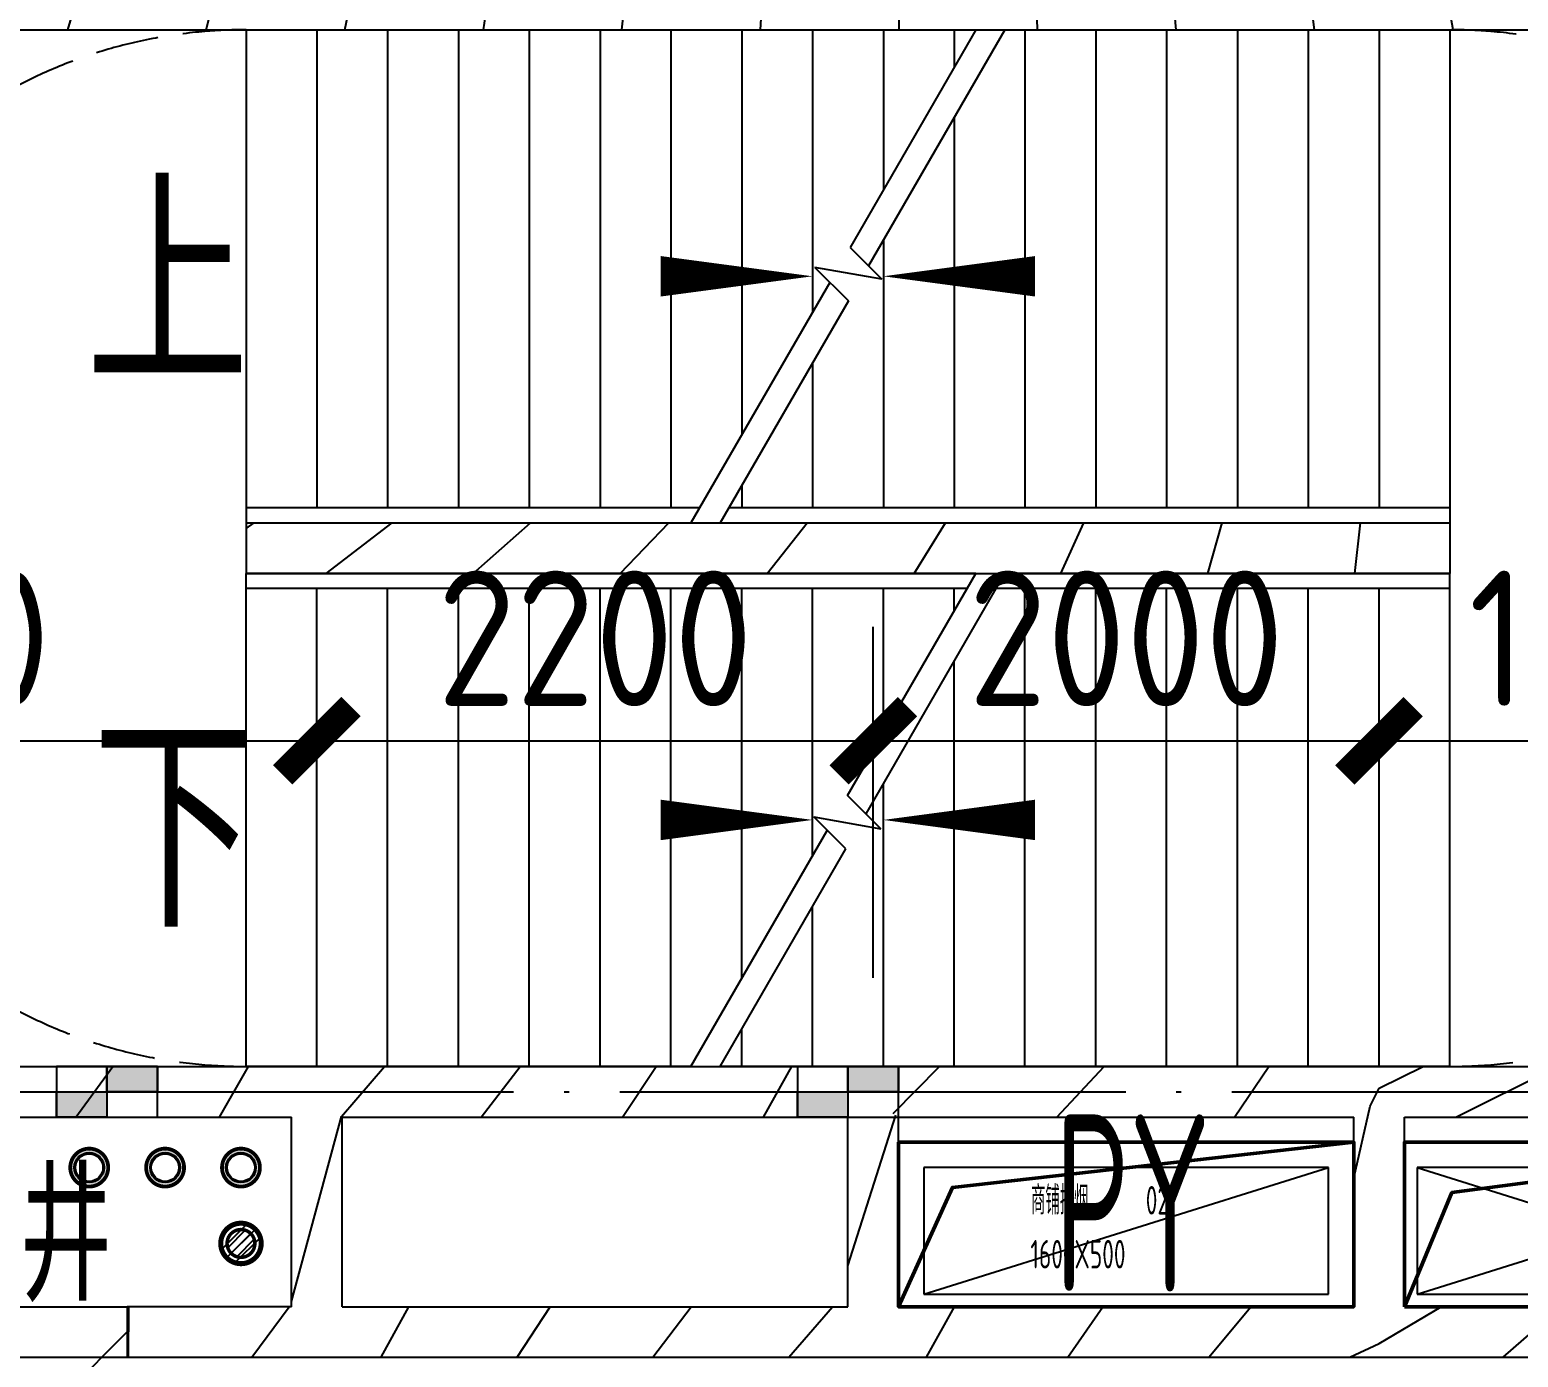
# Model space of a CAD drawing. Header units: inches. Extents: x 0 to 1813292486, y 0 to 3473589894.
# Drawn here: x 600583251 to 600589136, y 3473278568 to 3473283818 of the extents above; entities that cross this region are included whole.
import ezdxf
from ezdxf.enums import TextEntityAlignment as Align

# ---------------------------------------------------------------- set-up
doc = ezdxf.new("R2010")
doc.units = ezdxf.units.IN
doc.header["$LTSCALE"] = 1000
doc.header["$MEASUREMENT"] = 0
for name, pattern in [('AX-MALL-GIRD-200$0$DOTE', [2.4200000000000004, 2, -0.2, 0.02, -0.2]), ('AX-MALL-WALL-P02-QT$0$DASH', [0.35, 0.25, -0.1]), ('PX-MALL-P02-LG$0$DASHED', [0.75, 0.5, -0.25])]:
    doc.linetypes.add(name, pattern=pattern)
for name, color, linetype in [('A-Anno-Note', 241, 'Continuous'), ('AX-MALL-DIM-P02$0$A-Anno-Dims', 3, 'Continuous'), ('AX-MALL-DIM-P02$0$A-Detl-Thin', 131, 'Continuous'), ('AX-MALL-GIRD-200$0$A-Grid', 222, 'AX-MALL-GIRD-200$0$DOTE'), ('AX-MALL-P02-200$0$A-Anno-Note', 241, 'Continuous'), ('AX-MALL-WALL-P02$0$A-Anno-Note', 241, 'Continuous'), ('AX-MALL-WALL-P02-QT$0$A-Accs', 181, 'Continuous'), ('AX-MALL-WALL-P02-QT$0$A-Anno-Dims', 3, 'Continuous'), ('AX-MALL-WALL-P02-QT$0$A-Anno-Note', 241, 'Continuous'), ('AX-MALL-WALL-P02-QT$0$A-Detl-Patt', 8, 'Continuous'), ('AX-MALL-WALL-P02-QT$0$A-Detl-Thin', 131, 'Continuous'), ('AX-MALL-WALL-P02-QT$0$A-Strs', 151, 'Continuous'), ('AX-MALL-WALL-P02-QT$0$A-Wall', 2, 'Continuous'), ('AX-MALL-WALL-P02-QT$0$A-Wall-Patt', 13, 'Continuous'), ('AX-MALL-WALL-P02-QT$0$A-Wind', 4, 'Continuous'), ('AX-MALL-WORD-P02$0$A-Anno-Note', 241, 'Continuous'), ('AX-MALL-ZTKD-P02$0$A-Anno-Note', 241, 'Continuous'), ('MX-MALL-P02-LG$0$M-AC-DUCT-FLG', 40, 'Continuous'), ('MX-MALL-P02-LG$0$M-AC-DUCT-PAD', 70, 'Continuous'), ('MX-MALL-P02-LG$0$M-VT-DUCT-FLG', 40, 'Continuous'), ('MX-MALL-P02-LG$0$M-VT-DUCT-SED', 150, 'Continuous'), ('MX-MALL-P02-LG$0$M-VT-TEXT', 21, 'Continuous'), ('PX-MALL-P02-LG$0$P-Drain-Fldr', 4, 'Continuous'), ('PX-MALL-P02-LG$0$P-Drain-Fldr-ARCH', 161, 'Continuous'), ('PX-MALL-P02-LG$0$P-Drain-Fldr-W100', 4, 'Continuous'), ('PX-MALL-P02-LG$0$P-Drain-Fldr-W50', 4, 'Continuous'), ('PX-MALL-P02-LG$0$P-Pipe-Risr', 7, 'Continuous'), ('PX-MALL-P02-LG$0$P-Pipe-Risr-Arch', 6, 'Continuous'), ('PX-MALL-P02-LG$0$P-Pipe-Risr-W100', 6, 'Continuous'), ('PX-MALL-P02-LG$0$P-Pipe-Risr-W50', 6, 'Continuous'), ('PX-MALL-P02-LG$0$P-Sprl-Pipe', 151, 'Continuous'), ('PX-MALL-P02-LG$0$P-Wast-Pipe', 143, 'PX-MALL-P02-LG$0$DASHED'), ('PX-MALL-P02-LG$0$P-WatS-pipe', 61, 'Continuous'), ('SX-MALL-LT-TZ-2F(T)$0$SX-S1-TZ-(2F~3F)$0$TZ', 255, 'Continuous'), ('SX-MALL-LT-TZ-2F(T)$0$SX-S1-TZ-（-2F~-1F）$0$S-PATT-SOLD', 251, 'Continuous'), ('SX-MALL-NTKD-L-2F$0$S-HOLE', 5, 'Continuous'), ('SX-MALL-TZ-2F~3F$0$S-DIMS', 81, 'Continuous')]:
    doc.layers.add(name, color=color, linetype=linetype)
doc.styles.add('AX-MALL-DIM-P02$0$_TCH_DIM_T3', font='gbenor.shx')
doc.styles.add('AX-MALL-WALL-P02-QT$0$_TCH_DIM', font='gbenor.shx')
doc.styles.add('AX-MALL-WALL-P02-QT$0$STANDARD', font='gbenor.shx', dxfattribs={"bigfont": 'gbcbig.shx'})
doc.styles.add('AX-MALL-WORD-P02$0$STANDARD', font='gbenor.shx', dxfattribs={"bigfont": 'gbcbig.shx'})
doc.styles.add('MX-MALL-P02-LG$0$_THVAC_WIN', font='gbenor.shx', dxfattribs={"bigfont": 'gbcbig.shx'})
doc.styles.add('PX-MALL-P02-LG$0$jzfz', font='gbenor.shx', dxfattribs={"bigfont": 'gbcbig.shx'})
doc.dimstyles.new('AX-MALL-DIM-P02$0$_TCH_ARCH&&180', dxfattribs={"dimtxt": 535.5, "dimasz": 270, "dimexe": 450, "dimexo": 450, "dimgap": 137.25, "dimtad": 1, "dimdec": 0, "dimzin": 0, "dimdsep": 46, "dimtxsty": 'AX-MALL-DIM-P02$0$_TCH_DIM_T3', "dimblk": 'AX-MALL-DIM-P02$0$_ArchTick', "dimcen": 0.09, "dimclrt": 7, "dimazin": 2, "dimtfac": 1, "dimtdec": 0, "dimtix": 1, "dimtmove": 2, "dimatfit": 3, "dimfxl": 500, "dimtolj": 1, "dimtzin": 0, "dimarcsym": 0})
pattern_1 = [(45, (0, 359.0227), (-353.55353201463, 353.55353201463), [])]

# ---------------------------------------------------------------- blocks, each defined once
blk = doc.blocks.new('AX-MALL-WORD-P02')
at = {"layer": 'AX-MALL-WORD-P02$0$A-Anno-Note', "style": 'AX-MALL-WORD-P02$0$STANDARD'}
blk.add_text('水井', height=506.3829787234042, rotation=339.5681613092015, dxfattribs=at).set_placement((600409208.5740418, 3473133372.430335))
blk = doc.blocks.new('AX-MALL-GIRD-200')
at = {"layer": 'AX-MALL-GIRD-200$0$A-Grid'}
blk.add_line((600241980.060326, 3473196551.41375), (600599876.0644244, 3473063224.650467), dxfattribs=at)
blk = doc.blocks.new('MX-MALL-P02-LG')
at = {"layer": 'MX-MALL-P02-LG$0$M-AC-DUCT-FLG'}
for p, q in [((600414910.9020526, 3473131809.459827), (600416235.6966707, 3473130782.367222)), ((600414736.3556364, 3473131340.915754), (600416410.2430869, 3473131250.911295))]:
    blk.add_line(p, q, dxfattribs=at)
at = {"layer": 'MX-MALL-P02-LG$0$M-AC-DUCT-PAD'}
for p, q in [((600414910.9020526, 3473131809.459827), (600414736.3556364, 3473131340.915754)), ((600416410.2430869, 3473131250.911295), (600414910.9020526, 3473131809.459827)), ((600414736.3556364, 3473131340.915754), (600416235.6966707, 3473130782.367222))]:
    blk.add_line(p, q, dxfattribs=at)
at = {"layer": 'MX-MALL-P02-LG$0$M-VT-DUCT-FLG'}
blk.add_line((600412908.7889501, 3473132021.738174), (600414582.6764008, 3473131931.733715), dxfattribs=at)
at = {"layer": 'MX-MALL-P02-LG$0$M-VT-DUCT-SED'}
for p, q in [((600413083.3353664, 3473132490.282247), (600412908.7889501, 3473132021.738174)), ((600414582.6764008, 3473131931.733715), (600413083.3353664, 3473132490.282247)), ((600412908.7889501, 3473132021.738174), (600414408.1299845, 3473131463.189642)), ((600414408.1299845, 3473131463.189642), (600414582.6764008, 3473131931.733715))]:
    blk.add_line(p, q, dxfattribs=at)
at = {"layer": 'MX-MALL-P02-LG$0$M-VT-TEXT', "style": 'MX-MALL-P02-LG$0$_THVAC_WIN', "width": 0.7}
for s, p in [('商铺排烟', (600413415.5064702, 3473132168.439142, -17999.99999999999)), ('02', (600413840.6360799, 3473132010.065887, -17999.99999999999)), ('1600X500', (600413338.7910953, 3473131969.421042, -17999.99999999999))]:
    blk.add_text(s, height=112.6582278481012, rotation=339.5681612591187, dxfattribs=at).set_placement(p)
blk = doc.blocks.new('SX-MALL-LT-TZ-2F(T)$0$SX-S1-TZ-（-2F~-1F）$0$55')
at = {"layer": 'SX-MALL-LT-TZ-2F(T)$0$SX-S1-TZ-（-2F~-1F）$0$S-PATT-SOLD'}
h = blk.add_hatch(color=251, dxfattribs=at)
h.dxf.hatch_style = 1
h.paths.add_polyline_path([(-77686.27864599228, -69171.32194757462), (-77486.27864456177, -69171.3219474554), (-77486.27864456177, -69271.32194751501), (-77686.27864551544, -69271.32194757462)])
h = blk.add_hatch(color=251, dxfattribs=at)
h.dxf.hatch_style = 1
h.paths.add_polyline_path([(-77886.27864646912, -69271.32194751501), (-77686.2786450386, -69271.32194751501), (-77686.27864456177, -69371.3219473958), (-77886.27864551544, -69371.3219473958)])
for p, q in [((-77686.2786450386, -69171.32194757462), (-77686.27864456177, -69371.3219474554)), ((-77886.27864551544, -69271.32194751501), (-77486.27864456177, -69271.32194751501))]:
    blk.add_line(p, q)
for points in [[(-77886.27864408493, -69371.32194751501), (-77486.27864408493, -69371.3219474554), (-77486.27864408493, -69171.3219474554), (-77886.27864456177, -69171.32194757462)], [(-77686.27864599228, -69171.32194757462), (-77486.27864456177, -69171.3219474554), (-77486.27864456177, -69271.32194751501), (-77686.27864551544, -69271.32194757462)], [(-77886.27864646912, -69271.32194751501), (-77686.2786450386, -69271.32194751501), (-77686.27864456177, -69371.3219473958), (-77886.27864551544, -69371.3219473958)]]:
    blk.add_lwpolyline(points, close=True)
blk = doc.blocks.new('SX-MALL-LT-TZ-2F(T)')
at = {"layer": 'SX-MALL-LT-TZ-2F(T)$0$SX-S1-TZ-(2F~3F)$0$TZ', "rotation": 339.5681613221936}
for p in [(600507141.977019, 3473171692.702892), (600509887.6453016, 3473170669.860912)]:
    blk.add_blockref('SX-MALL-LT-TZ-2F(T)$0$SX-S1-TZ-（-2F~-1F）$0$55', p, dxfattribs=at)
blk = doc.blocks.new('SX-MALL-TZ-2F~3F')
at = {"layer": 'SX-MALL-TZ-2F~3F$0$S-DIMS', "rotation": 1.387142046460944e-06}
blk.add_blockref('SX-MALL-LT-TZ-2F(T)', (84.08594870567322, -14.53440642356873), dxfattribs=at)
blk = doc.blocks.new('SX-MALL-NTKD-L-2F')
at = {"layer": 'SX-MALL-NTKD-L-2F$0$S-HOLE', "lineweight": 50}
for points, elevation in [([(600413024.5358347, 3473132618.900344), (600414711.2944986, 3473131990.533247), (600414484.080222, 3473131381.539397), (600412797.3215581, 3473132009.906494)], 2999.999999999997), ([(600414671.4978513, 3473131311.72083), (600416264.5477008, 3473130718.263017), (600416491.4579029, 3473131327.36994), (600414898.4080535, 3473131920.827754)], 2999.999999999998)]:
    blk.add_lwpolyline(points, close=True, dxfattribs=dict(at, elevation=elevation))
blk.add_lwpolyline([(600414710.9905549, 3473131990.646671), (600413161.9892827, 3473132377.532588), (600412797.6255668, 3473132009.793242)], dxfattribs=at)
at = {"layer": 'SX-MALL-NTKD-L-2F$0$S-HOLE', "lineweight": 50, "elevation": 2999.999999999998}
blk.add_lwpolyline([(600416491.4579029, 3473131327.36994), (600415005.2806001, 3473131669.134359), (600414671.4978513, 3473131311.72083)], dxfattribs=at)
blk = doc.blocks.new('SX-MALL-NTKD-2F')
blk.add_blockref('SX-MALL-NTKD-L-2F', (0, 0))
blk = doc.blocks.new('AX-MALL-WALL-P02-QT$0$$DorLib2D$00000116')
at = {"color": 0}
for p, q in [((-0.4999999999999929, 7.105427357601002e-15), (-0.146446609406766, 0.353553390593234)), ((0.5000000000000071, 7.105427357601002e-15), (0.1464466094067731, 0.353553390593234))]:
    blk.add_line(p, q, dxfattribs=at)
for centre, radius, start, end in [((-0.4999999999984652, 4.831690603168681e-13), 0.4999999999984674, 0, 45), ((0.4999999999977511, 9.059419880941277e-13), 0.4999999999976598, 135, 180)]:
    blk.add_arc(centre, radius, start, end, dxfattribs=at)
blk = doc.blocks.new('AX-MALL-WALL-P02-QT')
at = {"layer": 'AX-MALL-WALL-P02-QT$0$A-Wall-Patt'}
h = blk.add_hatch(dxfattribs=at)
h.set_pattern_fill('普通砖', color=256, scale=200, style=0)
h.set_pattern_definition(pattern_1)
h.paths.add_polyline_path([(600409316.2197466, 3473138802.466733), (600409312.5467352, 3473138697.121491), (600420089.0604255, 3473134682.553929), (600420155.2059802, 3473134764.626316), (600420065.1701771, 3473134904.880841), (600409476.074116, 3473138849.629838)])
h = blk.add_hatch(dxfattribs=at)
h.set_pattern_fill('普通砖', color=256, scale=200, style=0)
h.set_pattern_definition(pattern_1)
h.paths.add_polyline_path([(600411392.0033239, 3473135628.121634), (600415852.5429028, 3473133966.439756), (600415922.3614691, 3473134153.857385), (600411461.8218902, 3473135815.539263)])
h = blk.add_hatch(dxfattribs=at)
h.set_pattern_fill('普通砖', color=256, scale=200, style=0)
h.set_pattern_definition(pattern_1)
h.paths.add_polyline_path([(600407783.8843013, 3473134784.624137), (600407811.4475614, 3473134667.642467), (600410810.1296293, 3473133550.545399), (600410927.1112994, 3473133578.108659), (600410973.6570119, 3473133703.053745), (600407881.2661277, 3473134855.060096)])
h = blk.add_hatch(dxfattribs=at)
h.set_pattern_fill('普通砖', color=256, scale=200, style=0)
h.set_pattern_definition(pattern_1)
h.paths.add_polyline_path([(600410927.1112999, 3473133578.108659), (600410997.5472585, 3473133480.726833), (600412871.7235522, 3473132782.54117), (600412988.7052224, 3473132810.10443), (600413035.2509334, 3473132935.049516), (600410973.6570103, 3473133703.053745)])
h = blk.add_hatch(dxfattribs=at)
h.set_pattern_fill('普通砖', color=256, scale=200, style=0)
h.set_pattern_definition(pattern_1)
h.paths.add_polyline_path([(600410618.7459646, 3473132750.347463), (600410735.7276348, 3473132777.910723), (600410997.5472585, 3473133480.726833), (600410927.1112994, 3473133578.108659), (600410810.1296293, 3473133550.545399), (600410548.3100055, 3473132847.72929)])
h = blk.add_hatch(dxfattribs=at)
h.set_pattern_fill('普通砖', color=256, scale=200, style=0)
h.set_pattern_definition(pattern_1)
h.paths.add_polyline_path([(600410548.3100055, 3473132847.72929), (600409939.2027094, 3473133074.63963), (600409869.3841431, 3473132887.222001), (600410572.2002538, 3473132625.402377), (600410618.7459646, 3473132750.347464)])
h = blk.add_hatch(dxfattribs=at)
h.set_pattern_fill('普通砖', color=256, scale=200, style=0)
h.set_pattern_definition(pattern_1)
h.paths.add_polyline_path([(600412988.7052224, 3473132810.104429), (600413059.1411815, 3473132712.722603), (600414745.8998458, 3473132084.355506), (600414862.8815159, 3473132111.918766), (600414909.4272265, 3473132236.863853), (600413035.2509334, 3473132935.049516)])
h = blk.add_hatch(dxfattribs=at)
h.set_pattern_fill('普通砖', color=256, scale=200, style=0)
h.set_pattern_definition(pattern_1)
h.paths.add_polyline_path([(600412680.3398877, 3473131982.343234), (600412797.3215578, 3473132009.906494), (600413059.1411815, 3473132712.722603), (600412988.7052224, 3473132810.10443), (600412871.7235522, 3473132782.54117), (600412609.9039285, 3473132079.72506)])
h = blk.add_hatch(dxfattribs=at)
h.set_pattern_fill('普通砖', color=256, scale=200, style=0)
h.set_pattern_definition(pattern_1)
h.paths.add_polyline_path([(600410618.7459646, 3473132750.347463), (600410572.2002538, 3473132625.402377), (600412633.7941767, 3473131857.398148), (600412680.3398877, 3473131982.343234), (600412609.9039285, 3473132079.72506), (600410735.7276348, 3473132777.910723)])
h = blk.add_hatch(dxfattribs=at)
h.set_pattern_fill('普通砖', color=256, scale=200, style=0)
h.set_pattern_definition(pattern_1)
h.paths.add_polyline_path([(600414862.8815159, 3473132111.918766), (600414933.3174751, 3473132014.53694), (600416526.3673247, 3473131421.079126), (600416643.3489947, 3473131448.642386), (600416689.8947057, 3473131573.587472), (600414909.4272265, 3473132236.863853)])
h = blk.add_hatch(dxfattribs=at)
h.set_pattern_fill('普通砖', color=256, scale=200, style=0)
h.set_pattern_definition(pattern_1)
h.paths.add_polyline_path([(600414554.5161815, 3473131284.15757), (600414671.4978515, 3473131311.72083), (600414933.3174751, 3473132014.53694), (600414862.8815159, 3473132111.918766), (600414745.8998458, 3473132084.355506), (600414484.0802222, 3473131381.539397)])
h = blk.add_hatch(dxfattribs=at)
h.set_pattern_fill('普通砖', color=256, scale=200, style=0)
h.set_pattern_definition(pattern_1)
h.paths.add_polyline_path([(600412680.3398876, 3473131982.343234), (600412633.7941767, 3473131857.398148), (600414507.9704707, 3473131159.212484), (600414554.5161815, 3473131284.15757), (600414484.0802222, 3473131381.539397), (600412797.3215578, 3473132009.906494)])
h = blk.add_hatch(dxfattribs=at)
h.set_pattern_fill('普通砖', color=256, scale=200, style=0)
h.set_pattern_definition(pattern_1)
h.paths.add_polyline_path([(600414554.5161815, 3473131284.15757), (600414507.9704707, 3473131159.212484), (600416288.4379495, 3473130495.936105), (600416334.9836603, 3473130620.881191), (600416264.5477012, 3473130718.263017), (600414671.4978515, 3473131311.72083)])
at = {"layer": 'AX-MALL-WALL-P02-QT$0$A-Anno-Dims'}
for points in [[(600411670.995045, 3473136778.073182, 0, 0, 0), (600413901.264835, 3473135947.232244, 0, 160, 0), (600413339.0119468, 3473136156.687943, 0, 0, 0)], [(600416393.919306, 3473135018.645314, 0, 0, 0), (600414163.6495162, 3473135849.486251, 0, 160, 0), (600414725.9024044, 3473135640.030553, 0, 0, 0)], [(600410920.4454582, 3473134763.333666, 0, 0, 0), (600413150.7152482, 3473133932.492729, 0, 160, 0), (600412588.46236, 3473134141.948427, 0, 0, 0)], [(600415643.3697193, 3473133003.905798, 0, 0, 0), (600413413.0999295, 3473133834.746736, 0, 160, 0), (600413975.3528177, 3473133625.291037, 0, 0, 0)]]:
    blk.add_lwpolyline(points, format="xyseb", dxfattribs=at)
at = {"layer": 'AX-MALL-WALL-P02-QT$0$A-Strs'}
for p, q in [((600412142.5528959, 3473137642.861129), (600411482.7674451, 3473135871.764531)), ((600412142.5528959, 3473137642.861129), (600414846.2222679, 3473136635.664957)), ((600412404.9375771, 3473137545.115137), (600411745.1521263, 3473135774.018538)), ((600412667.3222582, 3473137447.369144), (600412007.5368073, 3473135676.272546)), ((600412929.7069395, 3473137349.623151), (600412269.9214885, 3473135578.526553)), ((600413192.0916206, 3473137251.877159), (600412532.3061696, 3473135480.78056)), ((600413454.4763018, 3473137154.131166), (600412794.6908509, 3473135383.034568)), ((600413716.8609829, 3473137056.385173), (600413057.075532, 3473135285.288575)), ((600413979.2456641, 3473136958.639181), (600413419.8378985, 3473135456.991654)), ((600414241.6303452, 3473136860.893188), (600413851.5236051, 3473135813.70926)), ((600414504.0150265, 3473136763.147195), (600414283.2093123, 3473136170.426867)), ((600414846.222268, 3473136635.664957), (600414080.18782, 3473136002.66282)), ((600414766.3997076, 3473136665.401202), (600414714.8950189, 3473136527.144473)), ((600414954.4278872, 3473136595.355188), (600414123.2320647, 3473135908.507838)), ((600414954.4278872, 3473136595.355188), (600416603.0924758, 3473135981.179254)), ((600415028.7843888, 3473136567.65521), (600414368.998938, 3473134796.558611)), ((600415291.1690699, 3473136469.909217), (600414631.3836191, 3473134698.812619)), ((600415553.5537511, 3473136372.163224), (600414893.7683003, 3473134601.066626)), ((600414645.0764525, 3473136339.726842), (600414106.6142567, 3473134894.304604)), ((600415815.9384322, 3473136274.417232), (600415156.1529814, 3473134503.320633)), ((600416078.3231134, 3473136176.671239), (600415418.5376626, 3473134405.574641)), ((600416340.7077945, 3473136078.925246), (600415680.9223437, 3473134307.828648)), ((600414080.18782, 3473136002.66282), (600414154.3752433, 3473135840.385248)), ((600414213.3907459, 3473135983.009236), (600413844.2295756, 3473134992.050597)), ((600414154.3752433, 3473135840.385248), (600413922.4583967, 3473135976.623343)), ((600413922.4583967, 3473135976.623343), (600414000.1102082, 3473135806.767768)), ((600416603.0924758, 3473135981.179254), (600415943.307025, 3473134210.082655)), ((600411482.7674451, 3473135871.764531), (600411461.8218753, 3473135815.539243)), ((600411482.7674451, 3473135871.764531), (600411461.8218753, 3473135815.539243)), ((600411482.7674451, 3473135871.764531), (600413163.8937191, 3473135245.495666)), ((600413957.0659634, 3473135900.92275), (600413110.4864639, 3473135201.363308)), ((600411461.8218753, 3473135815.539243), (600413110.4864639, 3473135201.363308)), ((600411461.8218753, 3473135815.539243), (600413110.4864639, 3473135201.363308)), ((600414000.1102082, 3473135806.767768), (600413218.6920831, 3473135161.05354)), ((600411371.0577395, 3473135571.896325), (600411392.0033092, 3473135628.121613)), ((600411371.0577395, 3473135571.896325), (600411392.0033092, 3473135628.121613)), ((600414095.6726812, 3473134620.92544), (600411392.0033092, 3473135628.121613)), ((600414095.6726812, 3473134620.92544), (600411392.0033092, 3473135628.121613)), ((600413781.7050387, 3473135626.29163), (600413581.8448943, 3473135089.79659)), ((600410711.2722887, 3473133800.799726), (600411371.0577395, 3473135571.896325)), ((600414042.2654262, 3473134576.793082), (600411371.0577395, 3473135571.896325)), ((600410973.6569699, 3473133703.053734), (600411633.4424207, 3473135474.150332)), ((600411236.041651, 3473133605.307741), (600411895.8271018, 3473135376.404339)), ((600411498.4263322, 3473133507.561749), (600412158.211783, 3473135278.658347)), ((600413350.019332, 3473135269.574024), (600413319.4602132, 3473135187.542583)), ((600411760.8110133, 3473133409.815756), (600412420.5964642, 3473135180.912354)), ((600413272.0993383, 3473135205.185898), (600415943.307025, 3473134210.082655)), ((600413218.6920832, 3473135161.05354), (600415922.3614552, 3473134153.857367)), ((600413218.6920832, 3473135161.05354), (600415922.3614552, 3473134153.857367)), ((600412023.1956946, 3473133312.069763), (600412682.9811454, 3473135083.166361)), ((600412285.5803757, 3473133214.323771), (600412945.3658265, 3473134985.420369)), ((600412669.288312, 3473133442.252138), (600413207.7505077, 3473134887.674376)), ((600413100.9740186, 3473133798.969744), (600413470.1351888, 3473134789.928383)), ((600413532.6597258, 3473134155.68735), (600413732.5198702, 3473134692.18239)), ((600413314.2545563, 3473133975.211212), (600414095.6726813, 3473134620.92544)), ((600413357.2988011, 3473133881.05623), (600414203.8783005, 3473134580.615672)), ((600413964.3454324, 3473134512.404956), (600413994.9045513, 3473134594.436398)), ((600415852.5428891, 3473133966.439737), (600414203.8783005, 3473134580.615672)), ((600415852.5428891, 3473133966.439737), (600414203.8783005, 3473134580.615672)), ((600415831.5973194, 3473133910.214449), (600414150.4710454, 3473134536.483314)), ((600413597.5037816, 3473132725.593807), (600414257.2892325, 3473134496.690405)), ((600413859.8884627, 3473132627.847814), (600414519.6739136, 3473134398.944412)), ((600413335.1191003, 3473132823.339799), (600413894.526866, 3473134324.987326)), ((600414122.2731439, 3473132530.101821), (600414782.0585948, 3473134301.19842)), ((600414384.657825, 3473132432.355829), (600415044.4432759, 3473134203.452427)), ((600415943.307025, 3473134210.082655), (600415922.3614552, 3473134153.857367)), ((600415943.307025, 3473134210.082655), (600415922.3614552, 3473134153.857367)), ((600414647.0425062, 3473132334.609836), (600415306.8279572, 3473134105.706434)), ((600414909.4271873, 3473132236.863843), (600415569.2126381, 3473134007.960442)), ((600413072.7344192, 3473132921.085792), (600413462.8411593, 3473133968.26972)), ((600413234.1769445, 3473133779.31616), (600413159.9895211, 3473133941.593732)), ((600413159.9895211, 3473133941.593732), (600413391.9063678, 3473133805.355637)), ((600413391.9063678, 3473133805.355637), (600413314.2545563, 3473133975.211212)), ((600415831.5973194, 3473133910.214449), (600415852.5428891, 3473133966.439737)), ((600415831.5973194, 3473133910.214449), (600415852.5428891, 3473133966.439737)), ((600412359.9368773, 3473133186.623792), (600413191.1326997, 3473133873.471142)), ((600415171.8118685, 3473132139.117851), (600415831.5973194, 3473133910.214449)), ((600412359.9368773, 3473133186.623792), (600410711.2722887, 3473133800.799726)), ((600412468.1424965, 3473133146.314023), (600413234.1769445, 3473133779.31616)), ((600412810.349738, 3473133018.831785), (600413031.1554521, 3473133611.552114)), ((600412547.9650569, 3473133116.577778), (600412599.4697455, 3473133254.834507)), ((600415171.8118685, 3473132139.117851), (600412468.1424966, 3473133146.314023))]:
    blk.add_line(p, q, dxfattribs=at)
at = {"layer": 'AX-MALL-WALL-P02-QT$0$A-Strs', "linetype": 'AX-MALL-WALL-P02-QT$0$DASH'}
for points in [[(600410711.2723012, 3473133800.799774, -0.4142135621634755), (600409564.6814501, 3473136308.852671), (600409634.5000174, 3473136496.2703, -0.4142135621629859), (600412142.5529122, 3473137642.861153, -0.4142135621629859)], [(600415171.8118696, 3473132139.117887, 0.4142135621634755), (600417679.8647661, 3473133285.70874), (600417749.683332, 3473133473.126369, 0.4142135621629859), (600416603.092483, 3473135981.179266, 0.4142135621629859)]]:
    blk.add_lwpolyline(points, format="xyb", dxfattribs=at)
at = {"layer": 'AX-MALL-WALL-P02-QT$0$A-Wall'}
for p, q in [((600409312.5467352, 3473138697.121491), (600420089.0604255, 3473134682.553929)), ((600411461.8218902, 3473135815.539263), (600411392.0033239, 3473135628.121634)), ((600411461.8218902, 3473135815.539263), (600415922.3614691, 3473134153.857385)), ((600411392.0033239, 3473135628.121634), (600415852.5429028, 3473133966.439756)), ((600407881.2661277, 3473134855.060096), (600410973.6570119, 3473133703.053745)), ((600407811.4475614, 3473134667.642467), (600410810.1296293, 3473133550.545399)), ((600415922.3614691, 3473134153.857385), (600415852.5429028, 3473133966.439756)), ((600410973.6570103, 3473133703.053745), (600413035.2509334, 3473132935.049516)), ((600410548.3100055, 3473132847.72929), (600410810.1296293, 3473133550.545399)), ((600410735.7276348, 3473132777.910723), (600410997.5472585, 3473133480.726833)), ((600410997.5472585, 3473133480.726833), (600412871.7235522, 3473132782.54117)), ((600409939.2027094, 3473133074.63963), (600409869.3841431, 3473132887.222001)), ((600410548.3100055, 3473132847.72929), (600409939.2027094, 3473133074.63963)), ((600413035.2509334, 3473132935.049516), (600414909.4272265, 3473132236.863853)), ((600409869.3841431, 3473132887.222001), (600410572.2002538, 3473132625.402377)), ((600410735.7276348, 3473132777.910723), (600412609.9039285, 3473132079.72506)), ((600412609.9039285, 3473132079.72506), (600412871.7235522, 3473132782.54117)), ((600412797.3215578, 3473132009.906494), (600413059.1411815, 3473132712.722603)), ((600413059.1411815, 3473132712.722603), (600414745.8998458, 3473132084.355506)), ((600410572.2002538, 3473132625.402377), (600412633.7941767, 3473131857.398148)), ((600414909.4272265, 3473132236.863853), (600416689.8947057, 3473131573.587472)), ((600414484.0802222, 3473131381.539397), (600414745.8998458, 3473132084.355506)), ((600412797.3215578, 3473132009.906494), (600414484.0802222, 3473131381.539397)), ((600414671.4978515, 3473131311.72083), (600414933.3174751, 3473132014.53694)), ((600414933.3174751, 3473132014.53694), (600416526.3673247, 3473131421.079126)), ((600412633.7941767, 3473131857.398148), (600414507.9704707, 3473131159.212484)), ((600414671.4978515, 3473131311.72083), (600416264.5477012, 3473130718.263017)), ((600414507.9704707, 3473131159.212484), (600416288.4379495, 3473130495.936105))]:
    blk.add_line(p, q, dxfattribs=at)
at = {"layer": 'AX-MALL-WALL-P02-QT$0$A-Wind'}
for p, q in [((600409002.1145625, 3473133423.732462), (600409939.2027094, 3473133074.63963)), ((600408932.2959962, 3473133236.314833), (600409869.3841431, 3473132887.222001))]:
    blk.add_line(p, q, dxfattribs=at)
at = {"layer": 'AX-MALL-WALL-P02-QT$0$A-Anno-Dims'}
blk.add_blockref('SX-MALL-NTKD-2F', (0, 0), dxfattribs=at)
at = {"layer": 'AX-MALL-WALL-P02-QT$0$A-Detl-Patt'}
blk.add_blockref('SX-MALL-TZ-2F~3F', (0, 0), dxfattribs=at)
at = {"layer": 'AX-MALL-WALL-P02-QT$0$A-Detl-Thin'}
blk.add_blockref('MX-MALL-P02-LG', (0, 0), dxfattribs=at)
at = {"layer": 'AX-MALL-WALL-P02-QT$0$A-Wind'}
blk.add_blockref('AX-MALL-GIRD-200', (0, 0), dxfattribs=at)
at = {"layer": 'AX-MALL-WALL-P02-QT$0$A-Wind', "xscale": -1000, "yscale": -1000, "zscale": 200, "rotation": 339.5681613168148}
blk.add_blockref('AX-MALL-WALL-P02-QT$0$$DorLib2D$00000116', (600409435.7493528, 3473133155.477232), dxfattribs=at)
at = {"layer": 'AX-MALL-WALL-P02-QT$0$A-Accs', "style": 'AX-MALL-WALL-P02-QT$0$STANDARD', "width": 0.6}
blk.add_text('PY', height=699.9999999999998, rotation=339.5681613092246, dxfattribs=at).set_placement((600413396.7866511, 3473131850.915179))
at = {"layer": 'AX-MALL-WALL-P02-QT$0$A-Anno-Note', "style": 'AX-MALL-WALL-P02-QT$0$_TCH_DIM', "width": 0.7}
for s, p in [('上', (600411087.65752, 3473136621.886112)), ('下', (600410361.5320392, 3473134598.047901))]:
    blk.add_text(s, height=675.177304964539, rotation=339.5681613092755, dxfattribs=at).set_placement(p)
blk = doc.blocks.new('AX-MALL-WALL-P02')
at = {"layer": 'AX-MALL-WALL-P02$0$A-Anno-Note'}
blk.add_blockref('AX-MALL-WORD-P02', (0, 0), dxfattribs=at)
blk.add_blockref('AX-MALL-WALL-P02-QT', (0, 0), dxfattribs=at)
blk = doc.blocks.new('PX-MALL-P02-LG$0$P-Risr')
at = {"layer": 'PX-MALL-P02-LG$0$P-Pipe-Risr-W50'}
h = blk.add_hatch(color=0, dxfattribs=at)
edge = h.paths.add_edge_path()
edge.add_ellipse((0, 0), major_axis=(47.05795628796547, 47.05795628796547), ratio=0.9999999999999695, start_angle=225.0000000000009, end_angle=405.0000000000009, ccw=False)
edge.add_ellipse((0, 0), major_axis=(47.05795628796764, 47.05795628796764), ratio=0.9999999999998785, start_angle=133.9675974886221, end_angle=225.0000000000035, ccw=False)
edge.add_line((-66.53919663240958, 1.199087783927098), (-54.4367953546693, 1.199087783927098))
edge.add_ellipse((0, 0), major_axis=(-38.50196423560672, 38.50196423560672), ratio=0.9999999999999859, start_angle=43.73814098242129, end_angle=134.9999999999996)
edge.add_ellipse((0, 0), major_axis=(38.50196423561096, 38.50196423561096), ratio=0.9999999999998216, start_angle=225.0000000000051, end_angle=405.0000000000051)
edge.add_ellipse((0, 0), major_axis=(38.50196423560679, 38.50196423560679), ratio=0.9999999999999831, start_angle=45.00000000000048, end_angle=133.7381409824204)
edge.add_line((-54.43679535467527, 1.199087783927098), (-66.53919663241555, 1.199087783927098))
edge.add_ellipse((0, 0), major_axis=(-47.05795628796762, 47.05795628796762), ratio=0.9999999999998742, start_angle=-45.00000000000358, end_angle=43.967597488629224, ccw=False)
at = {"layer": 'PX-MALL-P02-LG$0$P-Pipe-Risr-Arch', "ltscale": 0.7}
blk.add_circle((0, 0), 59.29000000000001, dxfattribs=at)
at = {"layer": 'PX-MALL-P02-LG$0$P-Pipe-Risr-W100', "color": 0, "const_width": 15}
blk.add_lwpolyline([(-75, 0, 1), (75, 0, 1)], format="xyb", close=True, dxfattribs=at)
at = {"layer": 'PX-MALL-P02-LG$0$P-Pipe-Risr-W50'}
blk.add_circle((0, 0), 54.45000000000001, dxfattribs=at)
at = {"layer": 'PX-MALL-P02-LG$0$P-Pipe-Risr', "style": 'PX-MALL-P02-LG$0$jzfz', "width": 0.6, "flags": 1}
for tag, p in [('SYS-MARK', (0.3310501334344735, -45.65933377496549)), ('RANGE', (0.3337570973526454, -45.67887874227017))]:
    blk.add_attdef(tag, text='', height=0.015625, dxfattribs=at).set_placement(p, align=Align.MIDDLE)
blk = doc.blocks.new('PX-MALL-P02-LG$0$A$C5A9C1854')
at = {"layer": 'PX-MALL-P02-LG$0$P-Drain-Fldr-W50', "ltscale": 0.7}
for p, q in [((16.81565596797736, -52.36634142627008), (-52.36634142621187, 16.81565596791916)), ((38.89087296527578, -38.89087296521757), (-38.89087296527578, 38.89087296521757)), ((52.36634142632829, -16.81565596791916), (-16.81565596786095, 52.36634142627008))]:
    blk.add_line(p, q, dxfattribs=at)
at = {"layer": 'PX-MALL-P02-LG$0$P-Drain-Fldr-W50', "ltscale": 0.7, "const_width": 13.75}
blk.add_lwpolyline([(-54.99999999994179, 0, 1), (55.00000000005821, 0, 1)], format="xyb", close=True, dxfattribs=at)
blk = doc.blocks.new('PX-MALL-P02-LG$0$A$C7D2520B3')
at = {"layer": 'PX-MALL-P02-LG$0$P-Drain-Fldr', "ltscale": 0.7}
for p, q in [((78.54951213949244, -25.22348395187873), (-25.22348395179142, 78.54951213940512)), ((25.22348395196605, -78.54951213940512), (-78.54951213931781, 25.22348395187873)), ((58.33630944791366, -58.33630944788456), (-58.33630944791366, 58.33630944788456))]:
    blk.add_line(p, q, dxfattribs=at)
at = {"layer": 'PX-MALL-P02-LG$0$P-Drain-Fldr', "ltscale": 0.7, "const_width": 20}
blk.add_lwpolyline([(5.820766091346741e-11, -80, 1), (5.820766091346741e-11, 80, 1)], format="xyb", close=True, dxfattribs=at)
blk = doc.blocks.new('PX-MALL-P02-LG$0$A$C2257314B')
at = {"layer": 'PX-MALL-P02-LG$0$P-Drain-Fldr-ARCH', "ltscale": 0.7}
for p, q in [((16.81565596797736, -52.36634142627008), (-52.36634142621187, 16.81565596791916)), ((38.89087296527578, -38.89087296521757), (-38.89087296527578, 38.89087296521757)), ((52.36634142632829, -16.81565596791916), (-16.81565596786095, 52.36634142627008))]:
    blk.add_line(p, q, dxfattribs=at)
for start, end in [(0, 180), (180, 0)]:
    blk.add_arc((5.820766091346741e-11, -1.77635683940025e-15), 55, start, end, dxfattribs=at)
blk = doc.blocks.new('PX-MALL-P02-LG$0$P-Drain-Fldr')
blk.add_blockref('PX-MALL-P02-LG$0$A$C2257314B', (0, 0))
at = {"layer": 'PX-MALL-P02-LG$0$P-Drain-Fldr-W100'}
blk.add_blockref('PX-MALL-P02-LG$0$A$C7D2520B3', (0, 0), dxfattribs=at)
at = {"layer": 'PX-MALL-P02-LG$0$P-Drain-Fldr-W50'}
blk.add_blockref('PX-MALL-P02-LG$0$A$C5A9C1854', (0, 0), dxfattribs=at)
blk = doc.blocks.new('PX-MALL-P02-LG')
at = {"layer": 'PX-MALL-P02-LG$0$P-Drain-Fldr', "rotation": 69.5681611023802}
blk.add_blockref('PX-MALL-P02-LG$0$P-Drain-Fldr', (600410448.165202, 3473133151.820033), dxfattribs=at)
at = {"layer": 'PX-MALL-P02-LG$0$P-Sprl-Pipe', "ltscale": 0.7, "rotation": 339.5681613098035}
blk.add_blockref('PX-MALL-P02-LG$0$P-Risr', (600409990.6401632, 3473133642.402178), dxfattribs=at)
at = {"layer": 'PX-MALL-P02-LG$0$P-Wast-Pipe', "ltscale": 0.7, "rotation": 339.5681613098035}
blk.add_blockref('PX-MALL-P02-LG$0$P-Risr', (600410552.8930521, 3473133432.946476), dxfattribs=at)
at = {"layer": 'PX-MALL-P02-LG$0$P-WatS-pipe', "ltscale": 0.7, "rotation": 339.5681613098035}
blk.add_blockref('PX-MALL-P02-LG$0$P-Risr', (600410271.7666082, 3473133537.674327), dxfattribs=at)
blk = doc.blocks.new('AX-MALL-ZTKD-P02')
at = {"layer": 'AX-MALL-ZTKD-P02$0$A-Anno-Note'}
blk.add_blockref('AX-MALL-GIRD-200', (0, 0), dxfattribs=at)
blk = doc.blocks.new('AX-MALL-DIM-P02$0$_ArchTick')
at = {"color": 0, "linetype": 'ByBlock', "const_width": 0.4}
blk.add_lwpolyline([(-0.5, -0.5), (0.5, 0.5)], dxfattribs=at)
blk = doc.blocks.new('*D1245')
at = {"layer": 'AX-MALL-DIM-P02$0$A-Anno-Dims', "color": 0, "lineweight": -2, "transparency": 16777216}
for p, q in [((600407909.7398032, 3473135217.950229), (600408394.2858773, 3473136518.642601)), ((600408237.1941031, 3473136096.952935), (600411423.2938031, 3473134910.037308)), ((600411095.8395032, 3473134031.034603), (600411580.3855773, 3473135331.726974))]:
    blk.add_line(p, q, dxfattribs=at)
at = {"layer": 'AX-MALL-DIM-P02$0$A-Anno-Dims', "color": 0, "lineweight": -2, "transparency": 16777216, "xscale": 270, "yscale": 270, "zscale": 270}
for p, rotation in [((600408237.1941031, 3473136096.952935), 159.5681613329458), ((600411423.2938031, 3473134910.037308), 339.5681613329458)]:
    blk.add_blockref('AX-MALL-DIM-P02$0$_ArchTick', p, dxfattribs=dict(at, rotation=rotation))
at = {"layer": 'AX-MALL-DIM-P02$0$A-Anno-Dims', "color": 7, "transparency": 16777216, "insert": (600409971.6265498, 3473135883.015821), "char_height": 535.5, "attachment_point": 5, "rotation": 339.5681613329458, "style": 'AX-MALL-DIM-P02$0$_TCH_DIM_T3'}
blk.add_mtext('\\A1;3400', dxfattribs=at)
blk = doc.blocks.new('*D1246')
at = {"layer": 'AX-MALL-DIM-P02$0$A-Anno-Dims', "color": 0, "lineweight": -2, "transparency": 16777216}
for p, q in [((600411095.8395034, 3473134031.034603), (600411580.3855776, 3473135331.726974)), ((600411423.2938033, 3473134910.037309), (600413484.8877262, 3473134142.03308)), ((600413157.4334263, 3473133263.030375), (600413641.9795004, 3473134563.722746))]:
    blk.add_line(p, q, dxfattribs=at)
at = {"layer": 'AX-MALL-DIM-P02$0$A-Anno-Dims', "color": 0, "lineweight": -2, "transparency": 16777216, "xscale": 270, "yscale": 270, "zscale": 270}
for p, rotation in [((600411423.2938033, 3473134910.037309), 159.5681613358688), ((600413484.8877262, 3473134142.03308), 339.5681613358688)]:
    blk.add_blockref('AX-MALL-DIM-P02$0$_ArchTick', p, dxfattribs=dict(at, rotation=rotation))
at = {"layer": 'AX-MALL-DIM-P02$0$A-Anno-Dims', "color": 7, "transparency": 16777216, "insert": (600412595.4733617, 3473134905.555894), "char_height": 535.5, "attachment_point": 5, "rotation": 339.5681613358688, "style": 'AX-MALL-DIM-P02$0$_TCH_DIM_T3'}
blk.add_mtext('\\A1;2200', dxfattribs=at)
blk = doc.blocks.new('*D1247')
at = {"layer": 'AX-MALL-DIM-P02$0$A-Anno-Dims', "color": 0, "lineweight": -2, "transparency": 16777216}
for p, q in [((600413157.4334261, 3473133263.030375), (600413641.9795003, 3473134563.722746)), ((600413484.8877263, 3473134142.03308), (600415359.0640204, 3473133443.847417)), ((600415031.6097202, 3473132564.844712), (600415516.1557944, 3473133865.537084))]:
    blk.add_line(p, q, dxfattribs=at)
at = {"layer": 'AX-MALL-DIM-P02$0$A-Anno-Dims', "color": 0, "lineweight": -2, "transparency": 16777216, "xscale": 270, "yscale": 270, "zscale": 270}
for p, rotation in [((600413484.8877263, 3473134142.03308), 159.5681613312478), ((600415359.0640204, 3473133443.847417), 339.5681613312478)]:
    blk.add_blockref('AX-MALL-DIM-P02$0$_ArchTick', p, dxfattribs=dict(at, rotation=rotation))
at = {"layer": 'AX-MALL-DIM-P02$0$A-Anno-Dims', "color": 7, "transparency": 16777216, "insert": (600414563.3584701, 3473134172.460948), "char_height": 535.5, "attachment_point": 5, "rotation": 339.56816133124784, "style": 'AX-MALL-DIM-P02$0$_TCH_DIM_T3'}
blk.add_mtext('\\A1;2000', dxfattribs=at)
blk = doc.blocks.new('*D1248')
at = {"layer": 'AX-MALL-DIM-P02$0$A-Anno-Dims', "color": 0, "lineweight": -2, "transparency": 16777216}
for p, q in [((600415031.6097201, 3473132564.844711), (600415516.1557943, 3473133865.537083)), ((600415359.0640203, 3473133443.847416), (600417139.5314993, 3473132780.571037)), ((600416812.0771991, 3473131901.568332), (600417296.6232733, 3473133202.260704))]:
    blk.add_line(p, q, dxfattribs=at)
at = {"layer": 'AX-MALL-DIM-P02$0$A-Anno-Dims', "color": 0, "lineweight": -2, "transparency": 16777216, "xscale": 270, "yscale": 270, "zscale": 270}
for p, rotation in [((600415359.0640203, 3473133443.847416), 159.5681613290352), ((600417139.5314993, 3473132780.571037), 339.5681613290352)]:
    blk.add_blockref('AX-MALL-DIM-P02$0$_ArchTick', p, dxfattribs=dict(at, rotation=rotation))
at = {"layer": 'AX-MALL-DIM-P02$0$A-Anno-Dims', "color": 7, "transparency": 16777216, "insert": (600416390.6803565, 3473133491.729927), "char_height": 535.5, "attachment_point": 5, "rotation": 339.5681613290352, "style": 'AX-MALL-DIM-P02$0$_TCH_DIM_T3'}
blk.add_mtext('\\A1;1900', dxfattribs=at)
blk = doc.blocks.new('AX-MALL-DIM-P02')
at = {"layer": 'AX-MALL-DIM-P02$0$A-Detl-Thin'}
blk.add_blockref('AX-MALL-ZTKD-P02', (-2.384185791015625e-06, 9.5367431640625e-07), dxfattribs=at)
at = {"layer": 'AX-MALL-DIM-P02$0$A-Anno-Dims'}
for p1, p2, distance, picture, middle in [((600407752.6480293, 3473134796.260563), (600410938.7477292, 3473133609.344937), 1388.0149648620625, '*D1245', (600409971.6265498, 3473135883.015821)), ((600410938.7477293, 3473133609.344937), (600413000.3416522, 3473132841.340708), 1388.0149657973543, '*D1246', (600412595.4733617, 3473134905.555894)), ((600413000.341652, 3473132841.340708), (600414874.5179461, 3473132143.155046), 1388.0149645400693, '*D1247', (600414563.3584701, 3473134172.460948)), ((600414874.517946, 3473132143.155046), (600416654.9854251, 3473131479.878666), 1388.0149644984542, '*D1248', (600416390.6803565, 3473133491.729927))]:
    dim = blk.add_aligned_dim(p1=p1, p2=p2, distance=distance, dimstyle='AX-MALL-DIM-P02$0$_TCH_ARCH&&180', dxfattribs=at)
    dim.commit()
    dim.dimension.update_dxf_attribs({"geometry": picture, "text_midpoint": middle})
blk = doc.blocks.new('AX-MALL-P02-200')
at = {"layer": 'AX-MALL-P02-200$0$A-Anno-Note'}
blk.add_blockref('AX-MALL-WALL-P02', (0, 0), dxfattribs=at)
for name in ['AX-MALL-DIM-P02', 'PX-MALL-P02-LG']:
    blk.add_blockref(name, (0, 0), dxfattribs=at)

msp = doc.modelspace()

# ---------------------------------------------------------------- block references
at = {"layer": 'A-Anno-Note', "rotation": 20.43183869077545}
msp.add_blockref('AX-MALL-P02-200', (1250392458.527329, 9048125.682563305), dxfattribs=at)

doc.saveas('drawing.dxf')
